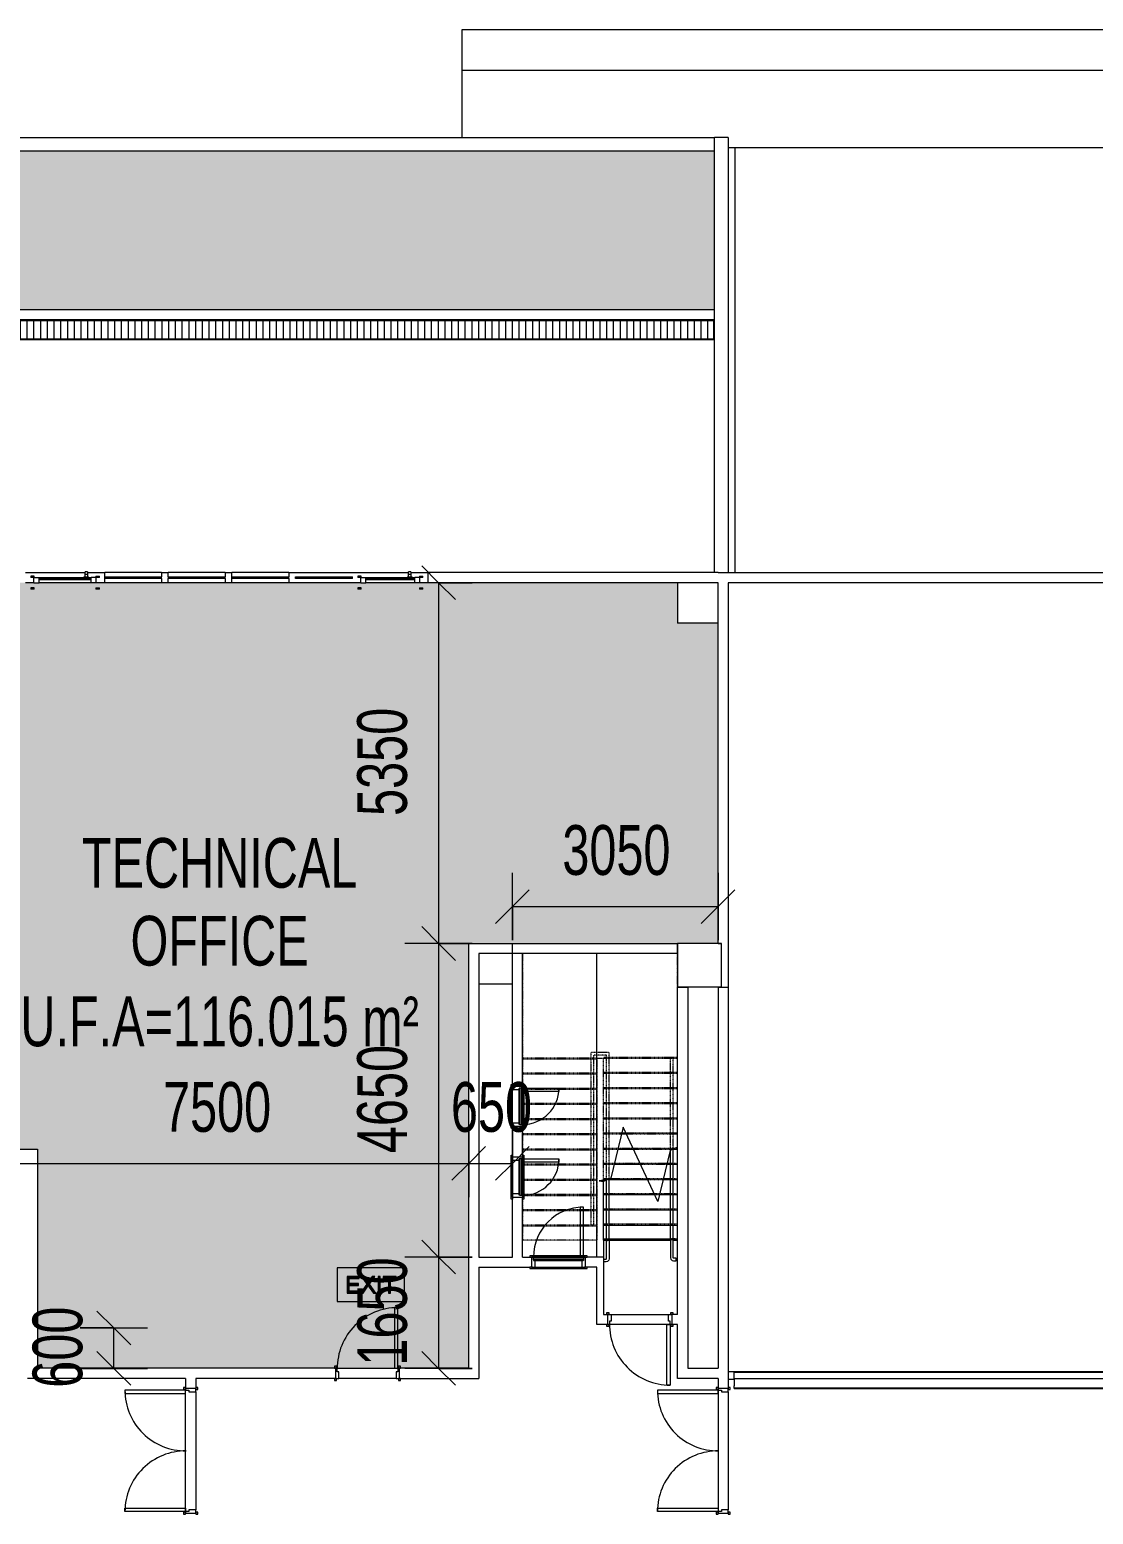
# Model space of a CAD drawing. Header units: millimetres. Extents: x 35540 to 832230, y -10956 to 416550.
# Drawn here: x 116173 to 131956, y 31742 to 53757 of the extents above; entities that cross this region are included whole.
import ezdxf

# ---------------------------------------------------------------- set-up
doc = ezdxf.new("R2010")
doc.units = ezdxf.units.MM
doc.linetypes.add('Overhead', pattern=[3.96875, 2.38125, -1.5875])
for name, color, linetype, lineweight in [('A-ANNO-DIMS', 211, 'Continuous', 5), ('A-ANNO-DIMS-500', 211, 'Continuous', 5), ('A-AREA-IDEN', 2, 'Continuous', 15), ('A-AREA-PATT', 32, 'Continuous', 5), ('A-DOOR', 31, 'Continuous', 5), ('A-DOOR-FRAM', 31, 'Continuous', 15), ('A-FLOR', 192, 'Continuous', 5), ('A-FLOR-HRAL', 11, 'Continuous', 5), ('A-FLOR-HRAL-MBND', 5, 'Overhead', 5), ('A-FLOR-PATT', 8, 'Continuous', 5), ('A-GENM', 13, 'Continuous', 5), ('A-GLAZ-CURT', 52, 'Continuous', 5), ('A-GLAZ-CWMG', 51, 'Continuous', 5), ('A-WALL', 113, 'Continuous', 5), ('Q-CASE', 31, 'Continuous', 5), ('S-COLS', 52, 'Continuous', 5), ('S-STRS', 31, 'Continuous', 5), ('S-STRS-MBND', 31, 'Overhead', 5)]:
    doc.layers.add(name, color=color, linetype=linetype, lineweight=lineweight)
doc.styles.add('Arial', font='arial.ttf', dxfattribs={"width": 0.7, "height": 737.649701})
doc.dimstyles.new('Linear_-_1_5mm_Arial', dxfattribs={"dimscale": 304.8, "dimtxt": 750, "dimasz": 1.64042, "dimexe": 1.64042, "dimexo": 0.0625, "dimgap": 0.82021, "dimtad": 1, "dimdec": 0, "dimzin": 0, "dimdsep": 46, "dimtxsty": 'Arial', "dimblk1": 'OBLIQUE', "dimblk2": 'OBLIQUE', "dimsah": 1, "dimcen": 0.09, "dimadec": 0, "dimazin": 0, "dimtfac": 1, "dimtdec": 4, "dimtix": 1, "dimtmove": 0, "dimatfit": 3, "dimfxl": 1.64042, "dimfxlon": 1, "dimtvp": 1, "dimtolj": 1, "dimtzin": 0, "dimarcsym": 2})

# ---------------------------------------------------------------- blocks, each defined once
blk = doc.blocks.new('DLN-Single Door__X01_ - _M05_ 900 x 2450 _WH_-16935527-1_F U_F_A_')
at = {"layer": 'A-DOOR'}
for p, q in [((-460, 105), (-490, 105)), ((-490, 105), (-490, 75)), ((-490, 75), (-460, 75)), ((-460, 75), (-460, 105)), ((490, 105), (460, 105)), ((460, 105), (460, 75)), ((460, 75), (490, 75)), ((490, 75), (490, 105)), ((-460, -75), (-490, -75)), ((-490, -75), (-490, -105)), ((-490, -105), (-460, -105)), ((-460, -105), (-460, -75)), ((-400, -75), (-450, -75)), ((-450, -75), (-450, -975)), ((-400, -975), (-400, -75)), ((490, -75), (460, -75)), ((460, -75), (460, -105)), ((460, -105), (490, -105)), ((490, -105), (490, -75)), ((-450, -975), (-400, -975))]:
    blk.add_line(p, q, dxfattribs=at)
blk.add_arc((-450, -75), 900, 270, 0.5, dxfattribs=at)
at = {"layer": 'A-DOOR-FRAM'}
for p, q in [((-425, 75), (-475, 75)), ((-475, 75), (-475, -75)), ((-425, -25), (-425, 75)), ((425, 75), (425, -25)), ((475, 75), (425, 75)), ((475, -75), (475, 75)), ((-475, -75), (-450, -75)), ((-450, -75), (-450, -25)), ((-450, -25), (-425, -25)), ((425, -25), (450, -25)), ((450, -25), (450, -75)), ((450, -75), (475, -75))]:
    blk.add_line(p, q, dxfattribs=at)
blk = doc.blocks.new('DLN-Double Door__X03_ - _M31_1800 x 2450 _WH_-16954920-1_F U_F_A_')
at = {"layer": 'A-DOOR'}
for p, q in [((-850, -75), (-900, -75)), ((-900, -75), (-900, -975)), ((-850, -975), (-850, -75)), ((850, -75), (900, -75)), ((850, -975), (850, -75)), ((900, -75), (900, -975)), ((-900, -975), (-850, -975)), ((900, -975), (850, -975))]:
    blk.add_line(p, q, dxfattribs=at)
for centre, start, end in [((-900, -75), 270, 0.5), ((900, -75), 179.5, 270)]:
    blk.add_arc(centre, 900, start, end, dxfattribs=at)
at = {"layer": 'A-DOOR-FRAM'}
for p, q in [((-910, 105), (-940, 105)), ((-940, 105), (-940, 75)), ((-940, 75), (-910, 75)), ((-875, 75), (-925, 75)), ((-925, 75), (-925, -75)), ((-910, 75), (-910, 105)), ((-875, -25), (-875, 75)), ((875, 75), (875, -25)), ((925, 75), (875, 75)), ((940, 105), (910, 105)), ((910, 105), (910, 75)), ((910, 75), (940, 75)), ((925, -75), (925, 75)), ((940, 75), (940, 105)), ((-910, -75), (-940, -75)), ((-940, -75), (-940, -105)), ((-940, -105), (-910, -105)), ((-925, -75), (-900, -75)), ((-910, -105), (-910, -75)), ((-900, -75), (-900, -25)), ((-900, -25), (-875, -25)), ((875, -25), (900, -25)), ((900, -25), (900, -75)), ((900, -75), (925, -75)), ((940, -75), (910, -75)), ((910, -75), (910, -105)), ((910, -105), (940, -105)), ((940, -105), (940, -75))]:
    blk.add_line(p, q, dxfattribs=at)
blk = doc.blocks.new('Curtain Wall Door 1 - Curtain Wall Door 1-18442149-1_F U_F_A_')
at = {"layer": 'A-GLAZ-CURT'}
for p, q in [((-457.5, 20), (-507.5, 20)), ((-507.5, 20), (-507.5, 0)), ((-457.5, 0), (-507.5, 0)), ((-462.5, 0), (-387.5, 0)), ((-462.5, -75), (-462.5, 0)), ((-457.5, 0), (-457.5, 20)), ((-387.5, 0), (387.5, 0)), ((-387.5, -75), (-387.5, 0)), ((277.5, 10), (347.5, 10)), ((277.5, 10), (277.5, 0)), ((347.5, 0), (277.5, 0)), ((295.5, 50.5), (295.5, 84.5)), ((329.5, 84.5), (295.5, 84.5)), ((295.5, 10), (295.5, 50.5)), ((295.5, 50.5), (329.5, 50.5)), ((329.5, 84.5), (329.5, 50.5)), ((329.5, 50.5), (329.5, 10)), ((347.5, 0), (347.5, 10)), ((462.5, 0), (387.5, 0)), ((387.5, -75), (387.5, 0)), ((457.5, 20), (507.5, 20)), ((457.5, 20), (457.5, 0)), ((507.5, 0), (457.5, 0)), ((462.5, -75), (462.5, 0)), ((507.5, 0), (507.5, 20)), ((-457.5, -150), (-507.5, -150)), ((-507.5, -150), (-507.5, -170)), ((-457.5, -170), (-507.5, -170)), ((-462.5, -75), (-387.5, -75)), ((-457.5, -170), (-457.5, -150)), ((387.5, -20), (-387.5, -20)), ((-387.5, -30), (-387.5, -20)), ((-387.5, -30), (387.5, -30)), ((387.5, -75), (-387.5, -75)), ((387.5, -30), (387.5, -20)), ((462.5, -75), (387.5, -75)), ((457.5, -150), (507.5, -150)), ((457.5, -150), (457.5, -170)), ((507.5, -170), (457.5, -170)), ((507.5, -170), (507.5, -150))]:
    blk.add_line(p, q, dxfattribs=at)
blk = doc.blocks.new('System Panel - _DLN__12_12mm laminated clear glass-18442151-1_F U_F_A_')
at = {"layer": 'A-GLAZ-CURT'}
for p, q in [((-421.875, 12.5), (421.875, 12.5)), ((-421.875, -12.5), (-421.875, 12.5)), ((421.875, -12.5), (421.875, 12.5)), ((421.875, -12.5), (-421.875, -12.5))]:
    blk.add_line(p, q, dxfattribs=at)
blk = doc.blocks.new('Rectangular Mullion - DLN_150 x 150mm _WD_-STUR_ OPENING-18440278-1_F U_F_A_')
at = {"layer": 'A-GLAZ-CWMG'}
for p, q in [((43539, 45645), (43539, 45707)), ((44383, 45707), (43539, 45707)), ((43539, 45557), (43539, 45620)), ((44383, 45707), (44383, 45645)), ((44383, 45620), (44383, 45557)), ((44383, 45557), (43539, 45557))]:
    blk.add_line(p, q, dxfattribs=at)
blk = doc.blocks.new('DLN-Surface Channel-L1 - 300x200 _WD_-5516632-1_F U_F_A_')
at = {"layer": 'Q-CASE'}
h = blk.add_hatch(dxfattribs=at)
h.set_pattern_fill('FP_18', color=256, style=0, pattern_type=2)
h.set_pattern_definition([(0, (73747.67, 85), (0, 100), [])])
h.paths.add_polyline_path([(15, 3440), (15, -15), (285, -285), (285, 3440)], flags=0)
h = blk.add_hatch(dxfattribs=at)
h.set_pattern_fill('FP_17', color=256, style=0, pattern_type=2)
h.set_pattern_definition([(90, (73762.67, 0), (-100, 6e-15), [])])
h.paths.add_polyline_path([(-11852, -15), (-12090, -15), (-12090, -285), (285, -285), (15, -15), (-11550, -15)], flags=0)
for p, q in [((0, 3440), (0, 3450)), ((300, 3440), (0, 3440)), ((0, 3440), (10, 3440)), ((0, 0), (0, 3440)), ((10, -10), (10, 3440)), ((285, 3440), (15, 3440)), ((15, 3440), (15, -15)), ((285, -285), (285, 3440)), ((300, 3440), (290, 3440)), ((290, 3440), (290, -290)), ((-12090, 0), (-12100, 0)), ((-12090, 0), (-12090, -300)), ((-12090, -10), (-12090, 0)), ((-12090, 0), (0, 0)), ((10, -10), (-12090, -10)), ((15, -15), (-12090, -15)), ((-12090, -15), (-12090, -285)), ((285, -285), (15, -15)), ((15, -15), (285, -285)), ((-12090, -285), (285, -285)), ((-12090, -300), (-12090, -290)), ((290, -290), (-12090, -290))]:
    blk.add_line(p, q, dxfattribs=at)
blk = doc.blocks.new('DLN-Single Door__X02_ - _M06a_ 900 x 2450 _WH_-16930747-1_F U_F_A_')
at = {"layer": 'A-DOOR'}
for p, q in [((-450, 975), (-400, 975)), ((-450, 75), (-450, 975)), ((-400, 975), (-400, 75)), ((-490, 105), (-460, 105)), ((-490, 75), (-490, 105)), ((-460, 75), (-490, 75)), ((-460, 105), (-460, 75)), ((-400, 75), (-450, 75)), ((460, 75), (460, 105)), ((460, 105), (490, 105)), ((490, 75), (460, 75)), ((490, 105), (490, 75)), ((-490, -75), (-460, -75)), ((-490, -105), (-490, -75)), ((-460, -105), (-490, -105)), ((-460, -75), (-460, -105)), ((460, -105), (460, -75)), ((460, -75), (490, -75)), ((490, -105), (460, -105)), ((490, -75), (490, -105))]:
    blk.add_line(p, q, dxfattribs=at)
blk.add_arc((-450, 75), 900, 359.5, 90, dxfattribs=at)
at = {"layer": 'A-DOOR-FRAM'}
for p, q in [((-475, 75), (-450, 75)), ((-475, -75), (-475, 75)), ((-450, 75), (-450, 25)), ((-450, 25), (-425, 25)), ((-425, 25), (-425, -75)), ((425, 25), (450, 25)), ((425, -75), (425, 25)), ((450, 75), (475, 75)), ((450, 25), (450, 75)), ((475, 75), (475, -75)), ((-425, -75), (-475, -75)), ((475, -75), (425, -75))]:
    blk.add_line(p, q, dxfattribs=at)
blk = doc.blocks.new('Railing - Handrail On Railing_Start Post-13653217-1_F U_F_A_')
at = {"layer": 'A-FLOR-HRAL'}
for p, q in [((-25, 320), (-65, 320)), ((-65, 320), (-65, 314)), ((-65, 280), (-65, 320)), ((-65, 314), (-65, 310)), ((-65, 310), (-65, 295)), ((-65, 295), (-65, 294)), ((-65, 294), (-65, 286)), ((-65, 286), (-65, 280)), ((-65, 280), (-25, 280)), ((-20, 275), (-20, 0)), ((20, 0), (20, 275)), ((-19, 6), (-50, 6)), ((-3, 6), (0, 6)), ((-50, 0), (-50, 0)), ((-50, 0), (-50, 0)), ((-50, -7), (-20, -7)), ((-14, 0), (-20, 0)), ((-20, 0), (-14, 0)), ((-5, 0), (-14, 0)), ((-14, 0), (-5, 0)), ((5, 0), (-5, 0)), ((-5, 0), (0, 0)), ((0, 0), (10, 0)), ((10, 0), (5, 0)), ((14, 0), (10, 0)), ((10, 0), (14, 0)), ((20, 0), (14, 0)), ((14, 0), (19, 0)), ((19, 0), (20, 0))]:
    blk.add_line(p, q, dxfattribs=at)
at = {"layer": 'A-FLOR-HRAL', "flags": 128}
for points in [[(20, 275), (14, 298), (-3, 314), (-25, 320)], [(-25, 280), (-21, 278), (-20, 275)], [(0, -7), (-6, -7), (-15, -7)]]:
    blk.add_lwpolyline(points, dxfattribs=at)
at = {"layer": 'A-FLOR-HRAL'}
for start, end in [(150, 180), (135, 150), (15, 135), (360, 15), (180, 240), (240, 345), (345, 360)]:
    blk.add_arc((0, 0), 6.5, start, end, dxfattribs=at)
blk = doc.blocks.new('Railing - Railing-6055315-1_F U_F_A_')
at = {"layer": 'A-FLOR-HRAL'}
for p, q in [((51974, 37159), (51934, 37140)), ((51934, 35822), (51934, 37140)), ((51974, 35822), (51974, 37159)), ((51974, 35822), (51934, 35822))]:
    blk.add_line(p, q, dxfattribs=at)
at = {"layer": 'A-FLOR-HRAL-MBND'}
for p, q in [((51934, 38522), (51974, 38522)), ((51934, 37140), (51934, 38522)), ((51974, 37159), (51974, 38522))]:
    blk.add_line(p, q, dxfattribs=at)
at = {"rotation": 180}
blk.add_blockref('Railing - Handrail On Railing_Start Post-13653217-1_F U_F_A_', (51954, 35822), dxfattribs=at)
blk = doc.blocks.new('Railing - Handrail On Railing_Start Post-V22-1_F U_F_A_')
at = {"layer": 'A-FLOR-HRAL'}
for p, q in [((-25, 320), (-65, 320)), ((-65, 280), (-25, 280)), ((-20, 275), (-20, 0)), ((20, 0), (20, 275)), ((-19, 6), (-50, 6)), ((-3, 6), (0, 6)), ((-50, 0), (-50, 0)), ((-50, 0), (-50, 0)), ((-50, -7), (-20, -7)), ((-5, 0), (-20, 0)), ((-20, 0), (-10, 0)), ((-6, -7), (-15, -7)), ((-10, 0), (-5, 0)), ((0, -7), (-6, -7)), ((5, 0), (-5, 0)), ((-5, 0), (5, 0)), ((20, 0), (5, 0)), ((5, 0), (14, 0)), ((14, 0), (17, 0)), ((17, 0), (19, 0)), ((19, 0), (20, 0))]:
    blk.add_line(p, q, dxfattribs=at)
at = {"layer": 'A-FLOR-HRAL', "flags": 128}
for points in [[(20, 275), (14, 298), (-3, 314), (-25, 320)], [(-25, 280), (-21, 278), (-20, 275)]]:
    blk.add_lwpolyline(points, dxfattribs=at)
at = {"layer": 'A-FLOR-HRAL'}
for start, end in [(150, 180), (135, 150), (75, 135), (60, 75), (45, 60), (360, 45), (180, 195), (195, 360)]:
    blk.add_arc((0, 0), 6.5, start, end, dxfattribs=at)
blk = doc.blocks.new('Railing - Handrail On Railing-13703710-1_F U_F_A_')
at = {"layer": 'A-FLOR-HRAL'}
for p, q in [((-15, 6), (-50, 6)), ((-50, 0), (-50, 0)), ((-50, 0), (-50, 0)), ((-50, -7), (-15, -7))]:
    blk.add_line(p, q, dxfattribs=at)
at = {"layer": 'A-FLOR-HRAL', "flags": 128}
for points in [[(-15, 6), (-3, 6), (0, 6)], [(0, -7), (-6, -7), (-15, -7)]]:
    blk.add_lwpolyline(points, dxfattribs=at)
at = {"layer": 'A-FLOR-HRAL'}
for start, end in [(360, 180), (180, 360)]:
    blk.add_arc((0, 0), 6.5, start, end, dxfattribs=at)
blk = doc.blocks.new('Railing - Railing-7308593-1_F U_F_A_')
at = {"layer": 'A-FLOR-HRAL'}
for p, q in [((51024, 36716), (50984, 36697)), ((50984, 35807), (50984, 36697)), ((51024, 35807), (51024, 36716)), ((51024, 35807), (50984, 35807))]:
    blk.add_line(p, q, dxfattribs=at)
at = {"layer": 'A-FLOR-HRAL-MBND'}
for p, q in [((50754, 38592), (50754, 36032)), ((51024, 38592), (50754, 38592)), ((50794, 38552), (50794, 36032)), ((50984, 38552), (50794, 38552)), ((50984, 38507), (50984, 38552)), ((51024, 38507), (51024, 38592)), ((50984, 36697), (50984, 38507)), ((51024, 36716), (51024, 38507)), ((50794, 36032), (50754, 36032))]:
    blk.add_line(p, q, dxfattribs=at)
at = {"extrusion": (0, 0, -1), "zscale": -1, "rotation": 180}
for name, p in [('Railing - Handrail On Railing-13703710-1_F U_F_A_', (-50924, 36687)), ('Railing - Handrail On Railing_Start Post-V22-1_F U_F_A_', (-51004, 35807))]:
    blk.add_blockref(name, p, dxfattribs=at)
blk = doc.blocks.new('Curtain Wall Door 1 - Curtain Wall Door 1-18442153-1_F U_F_A_')
at = {"layer": 'A-GLAZ-CURT'}
for p, q in [((-432.5, 20), (-482.5, 20)), ((-482.5, 20), (-482.5, 0)), ((-432.5, 0), (-482.5, 0)), ((-437.5, 0), (-362.5, 0)), ((-437.5, -75), (-437.5, 0)), ((-432.5, 0), (-432.5, 20)), ((-362.5, 0), (362.5, 0)), ((-362.5, -75), (-362.5, 0)), ((252.5, 10), (322.5, 10)), ((252.5, 10), (252.5, 0)), ((322.5, 0), (252.5, 0)), ((270.5, 50.5), (270.5, 84.5)), ((304.5, 84.5), (270.5, 84.5)), ((270.5, 10), (270.5, 50.5)), ((270.5, 50.5), (304.5, 50.5)), ((304.5, 84.5), (304.5, 50.5)), ((304.5, 50.5), (304.5, 10)), ((322.5, 0), (322.5, 10)), ((437.5, 0), (362.5, 0)), ((362.5, -75), (362.5, 0)), ((432.5, 20), (482.5, 20)), ((432.5, 20), (432.5, 0)), ((482.5, 0), (432.5, 0)), ((437.5, -75), (437.5, 0)), ((482.5, 0), (482.5, 20)), ((-432.5, -150), (-482.5, -150)), ((-482.5, -150), (-482.5, -170)), ((-432.5, -170), (-482.5, -170)), ((-437.5, -75), (-362.5, -75)), ((-432.5, -170), (-432.5, -150)), ((362.5, -20), (-362.5, -20)), ((-362.5, -30), (-362.5, -20)), ((-362.5, -30), (362.5, -30)), ((362.5, -75), (-362.5, -75)), ((362.5, -30), (362.5, -20)), ((437.5, -75), (362.5, -75)), ((432.5, -150), (482.5, -150)), ((432.5, -150), (432.5, -170)), ((482.5, -170), (432.5, -170)), ((482.5, -170), (482.5, -150))]:
    blk.add_line(p, q, dxfattribs=at)
blk = doc.blocks.new('DLN-Access Panel__AP07_ - _AP07_ 800 x 2000 _WH_-16806356-1_F U_F_A_')
at = {"layer": 'A-DOOR'}
for p, q in [((-385, 95), (-425, 95)), ((-425, 95), (-425, 75)), ((-425, 75), (-385, 75)), ((-385, 75), (-385, 95)), ((385, 95), (-385, 95)), ((385, 95), (385, 75)), ((425, 95), (385, 95)), ((385, 75), (425, 75)), ((425, 75), (425, 95)), ((-385, -75), (-425, -75)), ((-425, -75), (-425, -95)), ((-425, -95), (-385, -95)), ((-385, -95), (-385, -75)), ((-385, -95), (385, -95)), ((-364, -75), (-370, -75)), ((-370, -75), (-370, -815)), ((-320, -815), (-320, -75)), ((385, -75), (385, -95)), ((425, -75), (385, -75)), ((385, -95), (425, -95)), ((425, -95), (425, -75)), ((-370, -815), (-320, -815))]:
    blk.add_line(p, q, dxfattribs=at)
at = {"layer": 'A-DOOR', "lineweight": 15}
for p, q in [((370, -25), (-364, -25)), ((-364, -25), (-364, -35)), ((-364, -35), (370, -35)), ((370, -65), (-364, -65)), ((-364, -65), (-364, -75)), ((-364, -75), (370, -75)), ((370, -35), (370, -25)), ((370, -75), (370, -65))]:
    blk.add_line(p, q, dxfattribs=at)
at = {"layer": 'A-DOOR'}
blk.add_arc((-370, -75), 740, 270, 359.9923, dxfattribs=at)
at = {"layer": 'A-DOOR-FRAM'}
for p, q in [((-345, 75), (-400, 75)), ((-400, 75), (-400, -75)), ((-345, -25), (-345, 75)), ((345, 75), (345, -25)), ((400, 75), (345, 75)), ((400, -75), (400, 75)), ((-400, -75), (-370, -75)), ((-370, -75), (-370, -25)), ((-370, -25), (-364, -25)), ((370, -35), (370, -65)), ((370, -75), (400, -75))]:
    blk.add_line(p, q, dxfattribs=at)
at = {"layer": 'A-DOOR-FRAM', "lineweight": 5}
for p, q in [((345, 75), (-345, 75)), ((-364, -75), (-370, -75))]:
    blk.add_line(p, q, dxfattribs=at)
blk = doc.blocks.new('DLN-Access Panel__AP07_ - _AP17_ 600 x 1750 _WH_-16806283-1_F U_F_A_')
at = {"layer": 'A-DOOR'}
for p, q in [((-270, 615), (-220, 615)), ((-270, 75), (-270, 615)), ((-220, 615), (-220, 75)), ((-325, 95), (-285, 95)), ((-325, 75), (-325, 95)), ((-285, 75), (-325, 75)), ((-285, 95), (-285, 75)), ((-285, 95), (285, 95)), ((-264, 75), (-270, 75)), ((285, 95), (325, 95)), ((285, 75), (285, 95)), ((325, 75), (285, 75)), ((325, 95), (325, 75)), ((-325, -75), (-285, -75)), ((-325, -95), (-325, -75)), ((-285, -95), (-325, -95)), ((-285, -75), (-285, -95)), ((285, -95), (-285, -95)), ((285, -75), (325, -75)), ((285, -95), (285, -75)), ((325, -95), (285, -95)), ((325, -75), (325, -95))]:
    blk.add_line(p, q, dxfattribs=at)
at = {"layer": 'A-DOOR', "lineweight": 15}
for p, q in [((-264, 65), (-264, 75)), ((-264, 75), (270, 75)), ((270, 65), (-264, 65)), ((-264, 35), (270, 35)), ((-264, 25), (-264, 35)), ((270, 25), (-264, 25)), ((270, 75), (270, 65)), ((270, 35), (270, 25))]:
    blk.add_line(p, q, dxfattribs=at)
at = {"layer": 'A-DOOR'}
blk.add_arc((-270, 75), 540, 0.0124, 90, dxfattribs=at)
at = {"layer": 'A-DOOR-FRAM'}
for p, q in [((-300, 75), (-270, 75)), ((-300, -75), (-300, 75)), ((-270, 75), (-270, 25)), ((-270, 25), (-264, 25)), ((-245, 25), (-245, -75)), ((245, -75), (245, 25)), ((270, 75), (300, 75)), ((270, 35), (270, 65)), ((300, 75), (300, -75)), ((-245, -75), (-300, -75)), ((300, -75), (245, -75))]:
    blk.add_line(p, q, dxfattribs=at)
at = {"layer": 'A-DOOR-FRAM', "lineweight": 5}
for p, q in [((-264, 75), (-270, 75)), ((245, -75), (-245, -75))]:
    blk.add_line(p, q, dxfattribs=at)
blk = doc.blocks.new('Railings 7 - Railings 7-18739482-1_F U_F_A_')
at = {"layer": 'A-FLOR-HRAL'}
for p, q in [((52879, 33766), (52879, 33847)), ((75192, 33847), (52879, 33847)), ((52879, 33758), (52879, 33766)), ((52879, 33758), (52879, 33649)), ((52879, 33758), (75280, 33758)), ((75192, 33857), (75273, 33857)), ((75192, 33847), (75192, 33857)), ((75273, 33766), (75192, 33847)), ((75273, 33857), (75280, 33857)), ((75280, 33857), (75389, 33857)), ((75280, 33857), (75280, 33758)), ((75420, 33857), (75389, 33857)), ((75420, 33857), (75428, 33857)), ((75420, 33857), (75420, 33619)), ((75428, 33610), (75428, 33857)), ((52879, 33619), (52879, 33649)), ((52879, 33610), (52879, 33619)), ((52879, 33619), (75420, 33619)), ((52879, 33610), (75428, 33610))]:
    blk.add_line(p, q, dxfattribs=at)
for points in [[(75280, 33758), (75279, 33760), (75276, 33763), (75274, 33765), (75273, 33766)], [(75428, 33610), (75429, 33610), (75428, 33610), (75425, 33613), (75422, 33617), (75420, 33619)]]:
    blk.add_open_spline(points, degree=3, dxfattribs=at)
blk = doc.blocks.new('DLN_EXIT Sign Board - DLN_EXIT Sign Board-3618793-1_F U_F_A_')
at = {"layer": 'A-GENM'}
h = blk.add_hatch(color=256, dxfattribs=at)
h.paths.add_polyline_path([(-500, -250), (500, -250), (500, 250), (-500, 250), (-500, -93)], flags=0)
h.paths.add_polyline_path([(138, -125), (108, -125), (108, 121), (138, 121), (138, -36)], flags=0)
h.paths.add_polyline_path([(262, -125), (262, 90), (181, 90), (181, 121), (373, 121), (373, 90), (292, 90), (292, -125)], flags=0)
h.paths.add_polyline_path([(-173, -125), (-354, -125), (-354, 121), (-177, 121), (-177, 90), (-323, 90), (-323, 17), (-185, 17), (-185, -13), (-323, -13), (-323, -94), (-173, -94)], flags=0)
h.paths.add_polyline_path([(-154, -125), (-59, 9), (-138, 121), (-102, 121), (-42, 34), (20, 121), (58, 121), (-22, 9), (73, -125), (36, -125), (-42, -19), (-116, -125)], flags=0)
for points in [[(-173, -125), (-173, -94), (-323, -94), (-323, -13), (-185, -12), (-185, 17), (-323, 17), (-323, 90), (-177, 90), (-177, 121), (-354, 121), (-354, -125), (-323, -125)], [(73, -125), (-22, 9), (58, 121), (20, 121), (-42, 34), (-102, 121), (-138, 121), (-59, 9), (-154, -125), (-116, -125), (-40, -17), (36, -125)], [(138, -125), (138, 121), (108, 121), (108, -125)], [(292, -125), (292, 90), (373, 90), (373, 121), (181, 121), (181, 90), (262, 90), (262, -125)]]:
    blk.add_hatch(color=256, dxfattribs=at).paths.add_polyline_path(points, flags=0)
for p, q in [((500, 250), (-500, 250)), ((-500, 250), (-500, -250)), ((500, -250), (500, 250)), ((-177, 121), (-354, 121)), ((-354, 121), (-354, -125)), ((-323, 17), (-323, 90)), ((-323, 90), (-177, 90)), ((-185, 17), (-323, 17)), ((-185, -13), (-185, 17)), ((-177, 90), (-177, 121)), ((-59, 9), (-154, -125)), ((-102, 121), (-138, 121)), ((-138, 121), (-59, 9)), ((-57, 58), (-102, 121)), ((-42, 34), (-57, 58)), ((-24, 59), (-42, 34)), ((20, 121), (-24, 59)), ((-22, 9), (58, 121)), ((73, -125), (-22, 9)), ((58, 121), (20, 121)), ((138, 121), (108, 121)), ((108, 121), (108, -125)), ((138, -125), (138, 121)), ((373, 121), (181, 121)), ((181, 121), (181, 90)), ((181, 90), (262, 90)), ((262, 90), (262, -125)), ((292, -125), (292, 90)), ((292, 90), (373, 90)), ((373, 90), (373, 121)), ((-354, -125), (-173, -125)), ((-323, -94), (-323, -13)), ((-323, -13), (-185, -13)), ((-173, -94), (-323, -94)), ((-173, -125), (-173, -94)), ((-154, -125), (-116, -125)), ((-116, -125), (-55, -38)), ((-55, -38), (-40, -17)), ((-40, -17), (-27, -36)), ((-27, -36), (36, -125)), ((36, -125), (73, -125)), ((108, -125), (138, -125)), ((262, -125), (292, -125)), ((-500, -250), (500, -250))]:
    blk.add_line(p, q, dxfattribs=at)
blk = doc.blocks.new('DIMBLOCK55-1_F U_F_A_')
at = {"layer": 'A-ANNO-DIMS-500'}
for p, q in [((115187, 37445), (115187, 36445)), ((115187, 36945), (115187, 37445)), ((122687, 37445), (122687, 36445)), ((122687, 36945), (122687, 37445)), ((115187, 36945), (115437, 37195)), ((122687, 36945), (122937, 37195)), ((115187, 36945), (114937, 36695)), ((115187, 36945), (122687, 36945)), ((122687, 36945), (122437, 36695))]:
    blk.add_line(p, q, dxfattribs=at)
at = {"layer": 'A-ANNO-DIMS-500', "color": 0, "insert": (118152, 38152), "char_height": 737.6, "width": 1883.08, "attachment_point": 1, "line_spacing_factor": 0.938532, "style": 'Arial'}
blk.add_mtext('7500', dxfattribs=at)
blk = doc.blocks.new('_Oblique')
at = {"color": 0, "linetype": 'ByBlock', "lineweight": -2}
blk.add_line((-0.5, -0.5), (0.5, 0.5), dxfattribs=at)
blk = doc.blocks.new('DIMBLOCK56-1_F U_F_A_')
at = {"layer": 'A-ANNO-DIMS-500'}
for p, q in [((122687, 37445), (122687, 36445)), ((122687, 36945), (122687, 37445)), ((123337, 37445), (123337, 36445)), ((123337, 36945), (123337, 37445)), ((122687, 36945), (122937, 37195)), ((123337, 36945), (123587, 37195)), ((122687, 36945), (122437, 36695)), ((122687, 36945), (123337, 36945)), ((123337, 36945), (123087, 36695))]:
    blk.add_line(p, q, dxfattribs=at)
at = {"layer": 'A-ANNO-DIMS-500', "color": 0, "insert": (122424, 38152), "char_height": 737.6, "width": 1412.31, "attachment_point": 1, "line_spacing_factor": 0.938532, "style": 'Arial'}
blk.add_mtext('650', dxfattribs=at)
blk = doc.blocks.new('DIMBLOCK57-1_F U_F_A_')
at = {"layer": 'A-ANNO-DIMS-500'}
for p, q in [((123337, 40255), (123337, 41255)), ((126387, 41255), (126387, 40255)), ((126387, 40755), (126387, 41255)), ((123337, 40755), (123587, 41005)), ((126387, 40755), (126637, 41005)), ((123337, 40755), (123087, 40505)), ((123337, 40755), (126387, 40755)), ((123337, 40755), (123337, 40255)), ((126387, 40755), (126137, 40505))]:
    blk.add_line(p, q, dxfattribs=at)
at = {"layer": 'A-ANNO-DIMS-500', "color": 0, "insert": (124077, 41962), "char_height": 737.6, "width": 1883.08, "attachment_point": 1, "line_spacing_factor": 0.938532, "style": 'Arial'}
blk.add_mtext('3050', dxfattribs=at)
blk = doc.blocks.new('DIMBLOCK58-1_F U_F_A_')
at = {"layer": 'A-ANNO-DIMS-500'}
for p, q in [((122240, 45557), (121990, 45807)), ((122740, 45557), (121740, 45557)), ((122240, 45557), (122240, 40207)), ((122240, 45557), (122490, 45307)), ((122240, 45557), (122740, 45557)), ((122240, 40207), (121990, 40457)), ((122740, 40207), (121740, 40207)), ((122240, 40207), (122490, 39957)), ((122240, 40207), (122740, 40207))]:
    blk.add_line(p, q, dxfattribs=at)
at = {"layer": 'A-ANNO-DIMS-500', "color": 0, "insert": (121033, 42098), "char_height": 737.6, "width": 1883.08, "attachment_point": 1, "rotation": 90, "line_spacing_factor": 0.938532, "style": 'Arial'}
blk.add_mtext('5350', dxfattribs=at)
blk = doc.blocks.new('DIMBLOCK59-1_F U_F_A_')
at = {"layer": 'A-ANNO-DIMS-500'}
for p, q in [((122240, 40207), (121990, 40457)), ((122740, 40207), (121740, 40207)), ((122240, 40207), (122240, 35557)), ((122240, 40207), (122490, 39957)), ((122240, 40207), (122740, 40207)), ((122240, 35557), (121990, 35807)), ((122740, 35557), (121740, 35557)), ((122240, 35557), (122490, 35307)), ((122240, 35557), (122740, 35557))]:
    blk.add_line(p, q, dxfattribs=at)
at = {"layer": 'A-ANNO-DIMS-500', "color": 0, "insert": (121033, 37098), "char_height": 737.6, "width": 1883.08, "attachment_point": 1, "rotation": 90, "line_spacing_factor": 0.938532, "style": 'Arial'}
blk.add_mtext('4650', dxfattribs=at)
blk = doc.blocks.new('DIMBLOCK60-1_F U_F_A_')
at = {"layer": 'A-ANNO-DIMS-500'}
for p, q in [((122240, 35557), (121990, 35807)), ((122740, 35557), (121740, 35557)), ((122240, 35557), (122240, 33907)), ((122240, 35557), (122490, 35307)), ((122240, 35557), (122740, 35557)), ((122240, 33907), (121990, 34157)), ((122740, 33907), (121740, 33907)), ((122240, 33907), (122490, 33657)), ((122240, 33907), (122740, 33907))]:
    blk.add_line(p, q, dxfattribs=at)
at = {"layer": 'A-ANNO-DIMS-500', "color": 0, "insert": (121033, 33948), "char_height": 737.6, "width": 1883.08, "attachment_point": 1, "rotation": 90, "line_spacing_factor": 0.938532, "style": 'Arial'}
blk.add_mtext('1650', dxfattribs=at)
blk = doc.blocks.new('DIMBLOCK74-1_F U_F_A_')
at = {"layer": 'A-ANNO-DIMS-500'}
for p, q in [((117422, 34507), (117172, 34757)), ((116922, 34507), (117922, 34507)), ((117422, 34507), (116922, 34507)), ((117422, 33907), (117422, 34507)), ((117422, 34507), (117672, 34257)), ((117422, 33907), (117172, 34157)), ((116922, 33907), (117922, 33907)), ((117422, 33907), (116922, 33907)), ((117422, 33907), (117672, 33657))]:
    blk.add_line(p, q, dxfattribs=at)
at = {"layer": 'A-ANNO-DIMS-500', "color": 0, "insert": (116216, 33619), "char_height": 737.6, "width": 1412.31, "attachment_point": 1, "rotation": 90, "line_spacing_factor": 0.938532, "style": 'Arial'}
blk.add_mtext('600', dxfattribs=at)

msp = doc.modelspace()

# ---------------------------------------------------------------- hatches: boundary and pattern name
at = {"layer": 'A-AREA-PATT'}
h = msp.add_hatch(color=231, dxfattribs=at)
h.paths.add_polyline_path([(120737, 33907.5), (121647, 33907.5), (121647, 33937.5), (121677, 33937.5), (121677, 33907.5), (122687, 33907.5), (122687, 40207.5), (126387, 40207.5), (126387, 44957.5), (125787, 44957.5), (125787, 45557.5), (114387, 45557.5), (114387, 44957.5), (113787, 44957.5), (113787, 45557.5), (111537, 45557.5), (111537, 41957.5), (115187, 41957.5), (115187, 41722.5), (115217, 41722.5), (115217, 41692.5), (115187, 41692.5), (115187, 40772.5), (115217, 40772.5), (115217, 40742.5), (115187, 40742.5), (115187, 38847.5), (115217, 38847.5), (115217, 38817.5), (115187, 38817.5), (115187, 37897.5), (115217, 37897.5), (115217, 37867.5), (115187, 37867.5), (115187, 37157.5), (116287, 37157.5), (116287, 33907.5), (120697, 33907.5), (120697, 33937.5), (120727, 33937.5), (120727, 33907.5)], flags=0)
h.paths.add_polyline_path([(120755, 34897.7), (120737.3, 34897.7), (120737.3, 35397.7), (121737.3, 35397.7), (121737.3, 34897.7), (121649.8, 34897.7)], flags=0)
h.paths.add_polyline_path([(121092, 45462.5), (121042, 45462.5), (121042, 45482.5), (121092, 45482.5)], flags=0)
h.paths.add_polyline_path([(121957, 45462.5), (121962, 45482.5), (122007, 45482.5), (122007, 45462.5), (121962, 45462.5)], flags=0)
h.paths.add_polyline_path([(117162, 45462.5), (117157, 45462.5), (117162, 45482.5), (117207, 45482.5), (117207, 45462.5)], flags=0)
h.paths.add_polyline_path([(116192, 45462.5), (116192, 45482.5), (116242, 45482.5), (116237, 45462.5)], flags=0)
at = {"layer": 'A-FLOR-PATT'}
h = msp.add_hatch(dxfattribs=at)
h.set_pattern_fill('FP_23', color=256, style=0, pattern_type=2)
h.set_pattern_definition([(90, (118986.97, 48863.74), (-179.605, 179.605), [47.625, -311.585]), (45, (118986.97, 48863.74), (-179.605, 179.605), [47.625, -206.375]), (135, (118986.97, 48863.74), (-179.605, -179.605), [47.625, -206.375])])
h.paths.add_polyline_path([(113787, 45720), (113787, 49607.5), (126337, 49607.5), (126337, 51957.5), (111587, 51957.5), (111587, 45720), (112046.8, 45720)], flags=0)

# ---------------------------------------------------------------- linework, layer by layer
at = {"layer": 'A-FLOR'}
for p, q in [((122587, 53757.5), (122587, 52157.5)), ((136887, 52007.5), (126537, 52007.5)), ((126637, 52007.5), (126637, 45707.5)), ((126337, 49157.5), (114237, 49157.5)), ((124587, 35557.5), (124587, 40057.5)), ((122837, 39607.5), (123337, 39607.5)), ((124687, 35822.5), (124687, 35528.1)), ((125682, 35822.5), (124687, 35822.5)), ((125787, 35822.5), (125722, 35822.5)), ((124802, 34707.5), (125652, 34707.5)), ((121612, 33757.5), (120762, 33757.5)), ((148939.6, 33857.5), (126537, 33857.5)), ((126627, 33739.5), (126537, 33739.5)), ((126387, 33582.5), (126387, 31782.5))]:
    msp.add_line(p, q, dxfattribs=at)
at = {"layer": 'A-FLOR', "color": 9}
for p, q in [((164037, 53757.5), (122587, 53757.5)), ((122587, 53157.5), (164037, 53157.5))]:
    msp.add_line(p, q, dxfattribs=at)
at = {"layer": 'A-WALL', "color": 9}
for p, q in [((111587, 52157.5), (126337, 52157.5)), ((126337, 51957.5), (111587, 51957.5)), ((126337, 45707.5), (126337, 52157.5)), ((126537, 52157.5), (126337, 52157.5)), ((126537, 52157.5), (126537, 45707.5)), ((113787, 49607.5), (126337, 49607.5)), ((126337, 49457.5), (113937, 49457.5))]:
    msp.add_line(p, q, dxfattribs=at)
at = {"layer": 'A-WALL'}
for p, q in [((116112, 45707.5), (116995, 45707.5)), ((117029, 45707.5), (117287, 45707.5)), ((118130.7, 45707.5), (118230.7, 45707.5)), ((119074.5, 45707.5), (119174.5, 45707.5)), ((120018.2, 45707.5), (121795, 45707.5)), ((121829, 45707.5), (122087, 45707.5)), ((116237, 45557.5), (116112, 45557.5)), ((117287, 45557.5), (117162, 45557.5)), ((118230.7, 45557.5), (118130.7, 45557.5)), ((119174.5, 45557.5), (119074.5, 45557.5)), ((121087, 45557.5), (120018.2, 45557.5)), ((122087, 45557.5), (121962, 45557.5)), ((124802, 34707.5), (125652, 34707.5)), ((125677, 34557.5), (124777, 34557.5)), ((120737, 33907.5), (121637, 33907.5)), ((121612, 33757.5), (120762, 33757.5)), ((118487, 31782.5), (118487, 33582.5)), ((118637, 33557.5), (118637, 31807.5)), ((126537, 33557.5), (126537, 31807.5))]:
    msp.add_line(p, q, dxfattribs=at)
at = {"layer": 'A-WALL', "lineweight": 18}
for p, q in [((126387, 45707.5), (122087, 45707.5)), ((122087, 45557.5), (122087, 45707.5)), ((126387, 45707.5), (136887, 45707.5)), ((126387, 45557.5), (122087, 45557.5)), ((126387, 40207.5), (126387, 45557.5)), ((126537, 45557.5), (126537, 40207.5)), ((136887, 45557.5), (126537, 45557.5)), ((122687, 33907.5), (122687, 40207.5)), ((122687, 40207.5), (125787, 40207.5)), ((123337, 38117.5), (123337, 40207.5)), ((125787, 40057.5), (125787, 40207.5)), ((126387, 40207.5), (126437, 40207.5)), ((126437, 39557.5), (126437, 40207.5)), ((126537, 40207.5), (126537, 39557.5)), ((122837, 40057.5), (122837, 35557.5)), ((125787, 40057.5), (122837, 40057.5)), ((123487, 38117.5), (123487, 40057.5)), ((125787, 34707.5), (125787, 39557.5)), ((125787, 39557.5), (125937, 39557.5)), ((125937, 39557.5), (125937, 33907.5)), ((126387, 39557.5), (126387, 33907.5)), ((126387, 39557.5), (126537, 39557.5)), ((126537, 39557.5), (126537, 33622.5)), ((123337, 37067.5), (123337, 37467.5)), ((123487, 37067.5), (123487, 37467.5)), ((115187, 37157.5), (116287, 37157.5)), ((116287, 37157.5), (116287, 33907.5)), ((123337, 35557.5), (123337, 36417.5)), ((123487, 35557.5), (123487, 36417.5)), ((122837, 35557.5), (123337, 35557.5)), ((123487, 35557.5), (123594.5, 35557.5)), ((124687, 35557.5), (124444.5, 35557.5)), ((124687, 35557.5), (124687, 34707.5)), ((122837, 35407.5), (123594.5, 35407.5)), ((122837, 35407.5), (122837, 33757.5)), ((124587, 35407.5), (124444.5, 35407.5)), ((124587, 34557.5), (124587, 35407.5)), ((124687, 34707.5), (124737, 34707.5)), ((125787, 34707.5), (125717, 34707.5)), ((124737, 34557.5), (124587, 34557.5)), ((125787, 34557.5), (125717, 34557.5)), ((125787, 33757.5), (125787, 34557.5)), ((120697, 33907.5), (116287, 33907.5)), ((122687, 33907.5), (121677, 33907.5)), ((125937, 33907.5), (126387, 33907.5)), ((118487, 33757.5), (116142, 33757.5)), ((118487, 33757.5), (118487, 33622.5)), ((120697, 33757.5), (118637, 33757.5)), ((118637, 33757.5), (118637, 33622.5)), ((121677, 33757.5), (122837, 33757.5)), ((126387, 33757.5), (125787, 33757.5)), ((126387, 33757.5), (126387, 33622.5))]:
    msp.add_line(p, q, dxfattribs=at)
at = {"layer": 'S-COLS', "color": 253, "lineweight": 20}
for p, q in [((126387, 45557.5), (125787, 45557.5)), ((125787, 45557.5), (125787, 44957.5)), ((126387, 44957.5), (126387, 45557.5)), ((126387, 44957.5), (125787, 44957.5)), ((126437, 40207.5), (125787, 40207.5)), ((125787, 40207.5), (125787, 39557.5)), ((126437, 39557.5), (126437, 40207.5)), ((126437, 39557.5), (125787, 39557.5))]:
    msp.add_line(p, q, dxfattribs=at)
at = {"layer": 'S-STRS'}
for p, q in [((124956.2, 37382.5), (125027.1, 37382.5)), ((124901.5, 37157.5), (125132, 37157.5)), ((125722, 37157.5), (125787, 37157.5)), ((125787, 37157.5), (125787, 37189)), ((124846.8, 36932.5), (125237, 36932.5)), ((125627.1, 36932.5), (125682, 36932.5)), ((125682, 36932.5), (125722, 36932.5)), ((125722, 36932.5), (125787, 36932.5)), ((124687, 36482.5), (124687, 36676)), ((124754.5, 36707.5), (124772, 36707.5)), ((124772, 36707.5), (125341.9, 36707.5)), ((125572.4, 36707.5), (125682, 36707.5)), ((125682, 36707.5), (125722, 36707.5)), ((125722, 36707.5), (125787, 36707.5)), ((124687, 36257.5), (124687, 36482.5)), ((124687, 36482.5), (124732, 36482.5)), ((124732, 36482.5), (124772, 36482.5)), ((124772, 36482.5), (125446.8, 36482.5)), ((125517.7, 36482.5), (125682, 36482.5)), ((125682, 36482.5), (125722, 36482.5)), ((125722, 36482.5), (125787, 36482.5)), ((124687, 36032.5), (124687, 36257.5)), ((124687, 36257.5), (124732, 36257.5)), ((124732, 36257.5), (124772, 36257.5)), ((124772, 36257.5), (125682, 36257.5)), ((125682, 36257.5), (125722, 36257.5)), ((125722, 36257.5), (125787, 36257.5)), ((124687, 35807.5), (124687, 36032.5)), ((124687, 36032.5), (124732, 36032.5)), ((124732, 36032.5), (124772, 36032.5)), ((124772, 36032.5), (125682, 36032.5)), ((125682, 36032.5), (125722, 36032.5)), ((125722, 36032.5), (125787, 36032.5)), ((124687, 35807.5), (124732, 35807.5)), ((124772, 35807.5), (125682.6, 35807.5)), ((125721.2, 35807.5), (125787, 35807.5))]:
    msp.add_line(p, q, dxfattribs=at)
at = {"layer": 'S-STRS', "linetype": 'Overhead'}
for p, q in [((124959.8, 37397.5), (125020.1, 37397.5)), ((124905.2, 37172.5), (125125.1, 37172.5)), ((125751.6, 37172.5), (125787, 37172.5)), ((124850.5, 36947.5), (125230, 36947.5)), ((125630.7, 36947.5), (125682, 36947.5)), ((125682, 36947.5), (125722, 36947.5)), ((125722, 36947.5), (125787, 36947.5)), ((124786.6, 36722.5), (125334.9, 36722.5)), ((125576.1, 36722.5), (125682, 36722.5)), ((125682, 36722.5), (125722, 36722.5)), ((125722, 36722.5), (125787, 36722.5)), ((124687, 36497.5), (124732, 36497.5)), ((124732, 36497.5), (124772, 36497.5)), ((124772, 36497.5), (125439.8, 36497.5)), ((125521.4, 36497.5), (125682, 36497.5)), ((125682, 36497.5), (125722, 36497.5)), ((125722, 36497.5), (125787, 36497.5)), ((124687, 36272.5), (124732, 36272.5)), ((124732, 36272.5), (124772, 36272.5)), ((124772, 36272.5), (125682, 36272.5)), ((125682, 36272.5), (125722, 36272.5)), ((125722, 36272.5), (125787, 36272.5)), ((124687, 36047.5), (124732, 36047.5)), ((124732, 36047.5), (124772, 36047.5)), ((124772, 36047.5), (125682, 36047.5)), ((125682, 36047.5), (125722, 36047.5)), ((125722, 36047.5), (125787, 36047.5)), ((124687, 35822.5), (124732, 35822.5)), ((124732, 35822.5), (124772, 35822.5)), ((124772, 35822.5), (125682, 35822.5)), ((125722, 35822.5), (125787, 35822.5))]:
    msp.add_line(p, q, dxfattribs=at)
at = {"layer": 'S-STRS-MBND'}
for p, q in [((123487, 40057.5), (123487, 38507.5)), ((125787, 40057.5), (123487, 40057.5)), ((125787, 38507.5), (125787, 40057.5)), ((124587, 38507.5), (123487, 38507.5)), ((123487, 38507.5), (123487, 35807.5)), ((124587, 38492.5), (123487, 38492.5)), ((124587, 38507.5), (124687, 38507.5)), ((124587, 38507.5), (124587, 35807.5)), ((124687, 38522.5), (125787, 38522.5)), ((124687, 38507.5), (125787, 38507.5)), ((124687, 36676), (124687, 38507.5)), ((125787, 37189), (125787, 38507.5)), ((124587, 38282.5), (123487, 38282.5)), ((124587, 38267.5), (123487, 38267.5)), ((124687, 38297.5), (125787, 38297.5)), ((124687, 38282.5), (125787, 38282.5)), ((124587, 38057.5), (123487, 38057.5)), ((124587, 38042.5), (123487, 38042.5)), ((124687, 38072.5), (125787, 38072.5)), ((124687, 38057.5), (125787, 38057.5)), ((124587, 37832.5), (123487, 37832.5)), ((124587, 37817.5), (123487, 37817.5)), ((124687, 37847.5), (125787, 37847.5)), ((124687, 37832.5), (125787, 37832.5)), ((124587, 37607.5), (123487, 37607.5)), ((124587, 37592.5), (123487, 37592.5)), ((124687, 37622.5), (125787, 37622.5)), ((124687, 37607.5), (125787, 37607.5)), ((124587, 37382.5), (123487, 37382.5)), ((124587, 37367.5), (123487, 37367.5)), ((124687, 37397.5), (124959.8, 37397.5)), ((124687, 37382.5), (124956.2, 37382.5)), ((125020.1, 37397.5), (125787, 37397.5)), ((125027.1, 37382.5), (125787, 37382.5)), ((124587, 37157.5), (123487, 37157.5)), ((124587, 37142.5), (123487, 37142.5)), ((124687, 37172.5), (124905.2, 37172.5)), ((124687, 37157.5), (124901.5, 37157.5)), ((125125.1, 37172.5), (125751.6, 37172.5)), ((125132, 37157.5), (125719.5, 37157.5)), ((124587, 36932.5), (123487, 36932.5)), ((124587, 36917.5), (123487, 36917.5)), ((124687, 36947.5), (124850.5, 36947.5)), ((124687, 36932.5), (124846.8, 36932.5)), ((125230, 36947.5), (125630.7, 36947.5)), ((125237, 36932.5), (125627.1, 36932.5)), ((124587, 36707.5), (123487, 36707.5)), ((124587, 36692.5), (123487, 36692.5)), ((124687, 36722.5), (124786.6, 36722.5)), ((124687, 36707.5), (124754.5, 36707.5)), ((125334.9, 36722.5), (125576.1, 36722.5)), ((125341.9, 36707.5), (125572.4, 36707.5)), ((124587, 36482.5), (123487, 36482.5)), ((124587, 36467.5), (123487, 36467.5)), ((125439.8, 36497.5), (125521.4, 36497.5)), ((125446.8, 36482.5), (125517.7, 36482.5)), ((124587, 36257.5), (123487, 36257.5)), ((124587, 36242.5), (123487, 36242.5)), ((124587, 36032.5), (123487, 36032.5)), ((124587, 36017.5), (123487, 36017.5)), ((124587, 35807.5), (123487, 35807.5))]:
    msp.add_line(p, q, dxfattribs=at)
at = {"layer": 'S-STRS-MBND', "linetype": 'Continuous'}
for p, q in [((124980.5, 37482.5), (124797, 36727.3)), ((125493.4, 36382.5), (124980.5, 37482.5)), ((125677, 37137.7), (125493.4, 36382.5)), ((125787, 37189), (125677, 37137.7)), ((124797, 36727.3), (124687, 36676))]:
    msp.add_line(p, q, dxfattribs=at)

# ---------------------------------------------------------------- block references
at = {"layer": 'A-DOOR'}
for name, p, rotation in [('DLN-Access Panel__AP07_ - _AP17_ 600 x 1750 _WH_-16806283-1_F U_F_A_', (123412, 37792.5), 270), ('DLN-Access Panel__AP07_ - _AP17_ 600 x 1750 _WH_-16806283-1_F U_F_A_', (123412, 36742.5), 270), ('DLN-Access Panel__AP07_ - _AP07_ 800 x 2000 _WH_-16806356-1_F U_F_A_', (124019.5, 35482.5), 180), ('DLN-Single Door__X01_ - _M05_ 900 x 2450 _WH_-16935527-1_F U_F_A_', (121187, 33832.5), 180), ('DLN-Single Door__X02_ - _M06a_ 900 x 2450 _WH_-16930747-1_F U_F_A_', (125227, 34632.5), 180), ('DLN-Double Door__X03_ - _M31_1800 x 2450 _WH_-16954920-1_F U_F_A_', (118562, 32682.5), 270), ('DLN-Double Door__X03_ - _M31_1800 x 2450 _WH_-16954920-1_F U_F_A_', (126462, 32682.5), 270)]:
    msp.add_blockref(name, p, dxfattribs=dict(at, rotation=rotation))
at = {"layer": 'A-FLOR-HRAL'}
for name in ['Railing - Railing-7308593-1_F U_F_A_', 'Railing - Railing-6055315-1_F U_F_A_', 'Railings 7 - Railings 7-18739482-1_F U_F_A_']:
    msp.add_blockref(name, (73747.7, 0), dxfattribs=at)
at = {"layer": 'A-GENM'}
msp.add_blockref('DLN_EXIT Sign Board - DLN_EXIT Sign Board-3618793-1_F U_F_A_', (121237.3, 35147.7), dxfattribs=at)
at = {"layer": 'A-GLAZ-CURT'}
for name, p in [('Curtain Wall Door 1 - Curtain Wall Door 1-18442149-1_F U_F_A_', (116699.5, 45632.5)), ('System Panel - _DLN__12_12mm laminated clear glass-18442151-1_F U_F_A_', (117708.8, 45632.5)), ('System Panel - _DLN__12_12mm laminated clear glass-18442151-1_F U_F_A_', (118652.6, 45632.5)), ('System Panel - _DLN__12_12mm laminated clear glass-18442151-1_F U_F_A_', (119596.3, 45632.5)), ('System Panel - _DLN__12_12mm laminated clear glass-18442151-1_F U_F_A_', (120540.1, 45632.5)), ('Curtain Wall Door 1 - Curtain Wall Door 1-18442153-1_F U_F_A_', (121524.5, 45632.5))]:
    msp.add_blockref(name, p, dxfattribs=at)
at = {"layer": 'A-GLAZ-CWMG'}
for p in [(73747.7, 0), (74691.4, 0), (75635.2, 0)]:
    msp.add_blockref('Rectangular Mullion - DLN_150 x 150mm _WD_-STUR_ OPENING-18440278-1_F U_F_A_', p, dxfattribs=at)
at = {"layer": 'Q-CASE', "rotation": 180}
msp.add_blockref('DLN-Surface Channel-L1 - 300x200 _WD_-5516632-1_F U_F_A_', (114237, 49157.5), dxfattribs=at)

# ---------------------------------------------------------------- texts
at = {"layer": 'A-AREA-IDEN', "lineweight": 5, "char_height": 737.65, "attachment_point": 2, "line_spacing_factor": 0.938532, "style": 'Arial'}
for s, insert, width in [('TECHNICAL\\POFFICE', (118991.5, 41771.1), 4815), ('U.F.A=116.015 m²', (118991.5, 39421), 6984)]:
    msp.add_mtext(s, dxfattribs=dict(at, insert=insert, width=width))

# ---------------------------------------------------------------- dimensions: what is measured, and where the dimension line sits
at = {"layer": 'A-ANNO-DIMS'}
for base, p1, p2, override, picture, middle in [((122239.8, 40207.5), (122739.8, 45557.5), (122739.8, 40207.5), {"dimpost": '<>', "dimfxl": 5350.000016}, 'DIMBLOCK58-1_F U_F_A_', (121612.9, 42882.5)), ((122239.8, 35557.5), (122739.8, 40207.5), (122739.8, 35557.5), {"dimpost": '<>', "dimfxl": 4650}, 'DIMBLOCK59-1_F U_F_A_', (121613.2, 37882.5)), ((122239.8, 33907.5), (122739.8, 35557.5), (122739.8, 33907.5), {"dimpost": '<>', "dimfxl": 1649.999996}, 'DIMBLOCK60-1_F U_F_A_', (121613.2, 34732.5)), ((117422.4, 34507.5), (116922.4, 33907.5), (116922.4, 34507.5), {"dimpost": '<>', "dimfxl": 600}, 'DIMBLOCK74-1_F U_F_A_', (116795.8, 34207.5))]:
    dim = msp.add_linear_dim(base=base, p1=p1, p2=p2, angle=90, dimstyle='Linear_-_1_5mm_Arial', override=override, dxfattribs=at)
    dim.commit()
    dim.dimension.update_dxf_attribs({"geometry": picture, "text_midpoint": middle})
for base, p1, p2, override, picture, middle in [((126387, 40755.1), (123337, 40255.1), (126387, 41255.1), {"dimpost": '<>', "dimfxl": 3209.750716}, 'DIMBLOCK57-1_F U_F_A_', (124862, 41382)), ((122687, 36945), (115187, 37445), (122687, 37445), {"dimpost": '<>', "dimfxl": 7500.000055}, 'DIMBLOCK55-1_F U_F_A_', (118937, 37571.6)), ((123337, 36945), (122687, 37445), (123337, 37445), {"dimpost": '<>', "dimfxl": 650}, 'DIMBLOCK56-1_F U_F_A_', (123012, 37571.6))]:
    dim = msp.add_linear_dim(base=base, p1=p1, p2=p2, dimstyle='Linear_-_1_5mm_Arial', override=override, dxfattribs=at)
    dim.commit()
    dim.dimension.update_dxf_attribs({"geometry": picture, "text_midpoint": middle})

doc.saveas('drawing.dxf')
